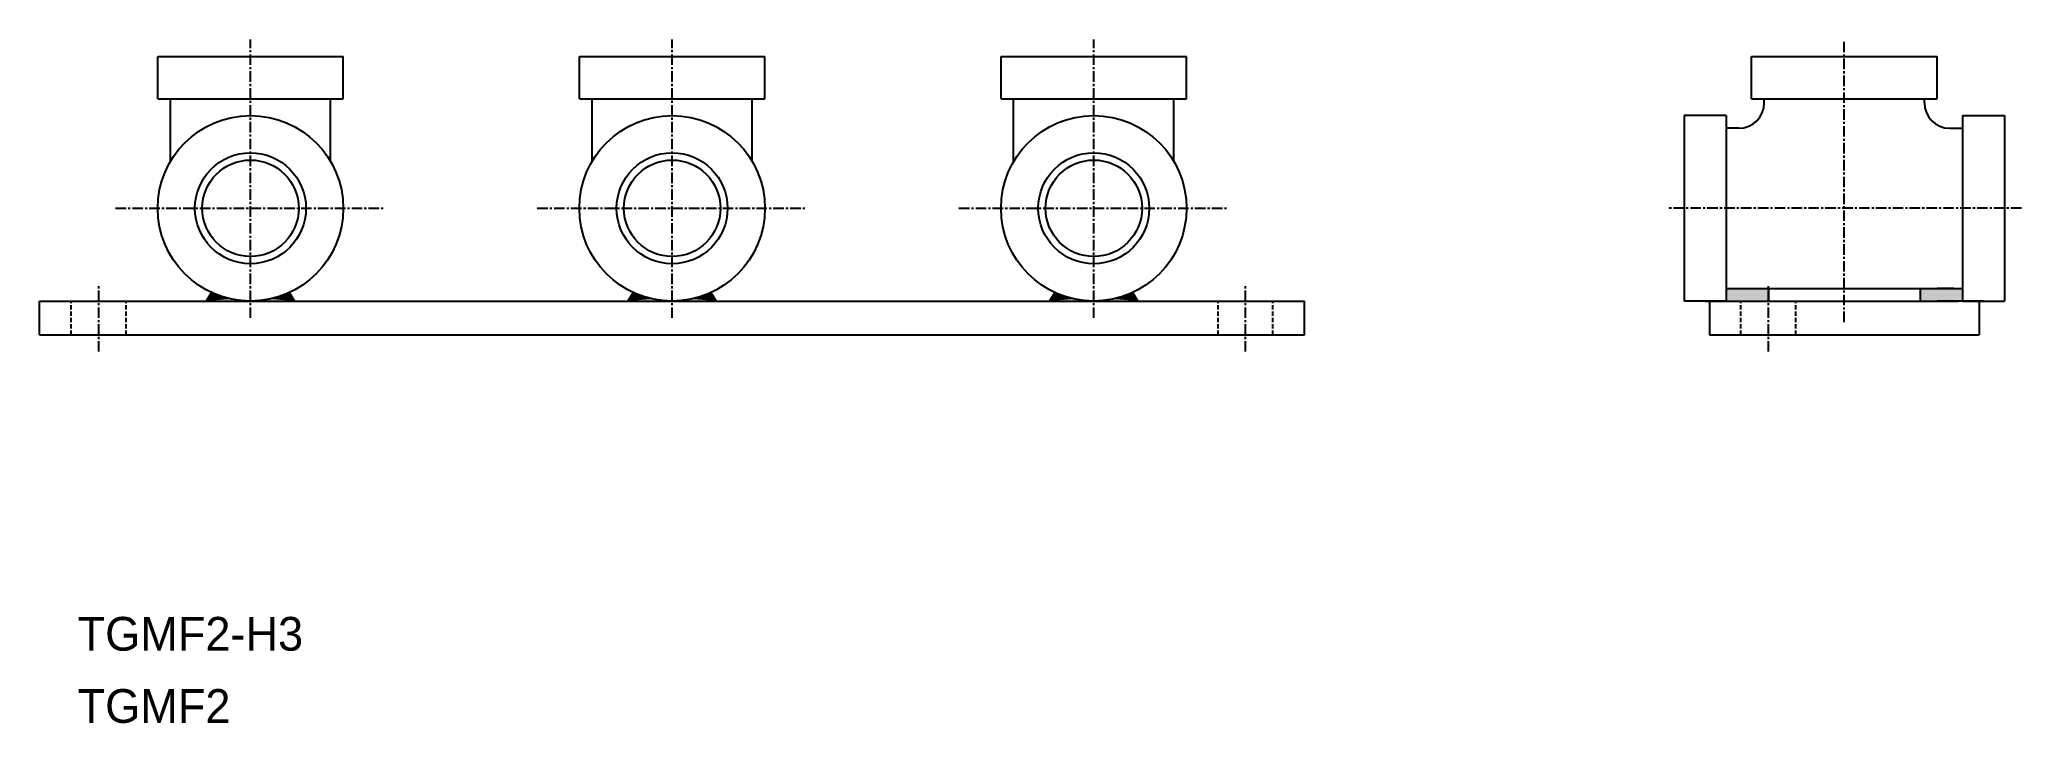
# Model space of a CAD drawing. Extents: x 447 to 682, y 2168 to 2249.
import ezdxf

# ---------------------------------------------------------------- set-up
doc = ezdxf.new("R2010")
doc.units = 0
doc.linetypes.add('CENTER', pattern=[2, 1.25, -0.25, 0.25, -0.25])
doc.linetypes.add('DASHED', pattern=[0.75, 0.5, -0.25])
doc.layers.get('0').update_dxf_attribs({"linetype": 'CONTINUOUS'})
doc.layers.add('CENTER', color=1, linetype='CENTER')

# ---------------------------------------------------------------- blocks, each defined once
blk = doc.blocks.new('*U336')
at = {"linetype": 'CONTINUOUS'}
for points in [[(160.22, 200.71), (159.59, 199.7), (162.47, 199.95)], [(162.47, 199.95), (159.59, 199.7), (164.83, 199.7)], [(167.18, 199.95), (164.83, 199.7), (170.06, 199.7)], [(169.43, 200.71), (167.18, 199.95), (170.06, 199.7)], [(210.22, 200.71), (209.59, 199.7), (212.47, 199.95)], [(212.47, 199.95), (209.59, 199.7), (214.83, 199.7)]]:
    blk.add_solid(points, dxfattribs=at)
blk = doc.blocks.new('*U335')
at = {"linetype": 'CONTINUOUS'}
for points in [[(110.22, 200.71), (109.59, 199.7), (112.47, 199.95)], [(112.47, 199.95), (109.59, 199.7), (114.83, 199.7)], [(117.18, 199.95), (114.83, 199.7), (120.06, 199.7)], [(119.43, 200.71), (117.18, 199.95), (120.06, 199.7)]]:
    blk.add_solid(points, dxfattribs=at)
blk = doc.blocks.new('*U337')
at = {"linetype": 'CONTINUOUS'}
for points in [[(218.62, 199.83), (217.18, 199.95), (214.83, 199.7)], [(218.62, 199.83), (214.83, 199.7), (220.06, 199.7)], [(218.62, 199.83), (219.43, 200.71), (217.18, 199.95)], [(218.62, 199.83), (220.06, 199.7), (219.43, 200.71)]]:
    blk.add_solid(points, dxfattribs=at)
blk = doc.blocks.new('*U334')
at = {"linetype": 'CONTINUOUS'}
for points in [[(294.83, 199.7), (294.83, 201.2), (289.83, 201.2)], [(289.83, 201.2), (292.83, 199.7), (294.83, 199.7)], [(289.83, 201.2), (289.83, 199.7), (292.83, 199.7)], [(312.83, 201.2), (312.83, 199.7), (317.83, 199.7)], [(317.83, 201.2), (312.83, 201.2), (317.83, 199.7)], [(312.83, 199.7), (317.33, 199.7), (317.83, 199.7)]]:
    blk.add_solid(points, dxfattribs=at)

msp = doc.modelspace()

# ---------------------------------------------------------------- linework, layer by layer
at = {"color": 7, "linetype": 'CONTINUOUS'}
for p, q in [((460.51, 2247.38), (482.51, 2247.38)), ((460.51, 2242.38), (460.51, 2247.38)), ((482.51, 2242.38), (482.51, 2247.38)), ((510.51, 2247.38), (532.51, 2247.38)), ((510.51, 2242.38), (510.51, 2247.38)), ((532.51, 2242.38), (532.51, 2247.38)), ((560.51, 2247.38), (582.51, 2247.38)), ((560.51, 2242.38), (560.51, 2247.38)), ((582.51, 2242.38), (582.51, 2247.38)), ((649.51, 2247.38), (671.51, 2247.38)), ((649.51, 2242.38), (649.51, 2247.38)), ((671.51, 2242.38), (671.51, 2247.38)), ((460.51, 2242.38), (482.51, 2242.38)), ((462.01, 2234.93), (462.01, 2242.38)), ((481.01, 2234.93), (481.01, 2242.38)), ((510.51, 2242.38), (532.51, 2242.38)), ((512.01, 2234.93), (512.01, 2242.38)), ((531.01, 2234.93), (531.01, 2242.38)), ((560.51, 2242.38), (582.51, 2242.38)), ((562.01, 2234.93), (562.01, 2242.38)), ((581.01, 2234.93), (581.01, 2242.38)), ((649.51, 2242.38), (671.51, 2242.38)), ((651.01, 2241.88), (651.01, 2242.38)), ((670.01, 2241.88), (670.01, 2242.38)), ((646.51, 2240.38), (641.51, 2240.38)), ((641.51, 2240.38), (641.51, 2218.38)), ((646.51, 2240.38), (646.51, 2218.38)), ((674.51, 2240.38), (674.51, 2218.38)), ((674.51, 2240.38), (679.51, 2240.38)), ((679.51, 2240.38), (679.51, 2218.38)), ((648.01, 2238.88), (646.51, 2238.88)), ((673.01, 2238.88), (674.51, 2238.88)), ((466.9, 2219.39), (466.27, 2218.38)), ((476.11, 2219.39), (476.74, 2218.38)), ((516.9, 2219.39), (516.27, 2218.38)), ((526.11, 2219.39), (526.74, 2218.38)), ((566.9, 2219.39), (566.27, 2218.38)), ((576.11, 2219.39), (576.74, 2218.38)), ((646.51, 2219.88), (674.51, 2219.88)), ((646.51, 2219.88), (648.51, 2219.88)), ((651.51, 2219.88), (651.51, 2218.38)), ((669.51, 2219.88), (669.51, 2218.38)), ((673.51, 2219.88), (671.51, 2219.88)), ((446.51, 2218.38), (596.51, 2218.38)), ((446.51, 2214.38), (446.51, 2218.38)), ((596.51, 2214.38), (596.51, 2218.38)), ((646.51, 2218.38), (641.51, 2218.38)), ((644.01, 2218.38), (647.51, 2218.38)), ((644.51, 2218.38), (644.51, 2214.38)), ((644.51, 2218.38), (644.51, 2215.88)), ((646.51, 2218.38), (674.01, 2218.38)), ((646.51, 2218.38), (674.01, 2218.38)), ((646.51, 2218.38), (649.51, 2218.38)), ((674.51, 2218.38), (671.51, 2218.38)), ((677.01, 2218.38), (673.51, 2218.38)), ((674.51, 2218.38), (679.51, 2218.38)), ((676.51, 2218.38), (676.51, 2214.38)), ((676.51, 2218.38), (676.51, 2215.88)), ((446.51, 2214.38), (596.51, 2214.38)), ((644.51, 2214.38), (676.51, 2214.38))]:
    msp.add_line(p, q, dxfattribs=at)
at = {"color": 3, "linetype": 'DASHED'}
for p, q in [((450.26, 2214.38), (450.26, 2218.38)), ((456.76, 2214.38), (456.76, 2218.38)), ((586.26, 2214.38), (586.26, 2218.38)), ((592.76, 2214.38), (592.76, 2218.38)), ((648.26, 2214.38), (648.26, 2218.38)), ((654.76, 2214.38), (654.76, 2218.38))]:
    msp.add_line(p, q, dxfattribs=at)
at = {"color": 7, "linetype": 'CONTINUOUS'}
for centre, radius in [((471.51, 2229.38), 11), ((521.51, 2229.38), 11), ((571.51, 2229.38), 11), ((471.51, 2229.38), 5.72), ((521.51, 2229.38), 5.72), ((571.51, 2229.38), 5.72)]:
    msp.add_circle(centre, radius, dxfattribs=at)
at = {"color": 3, "linetype": 'CONTINUOUS'}
for centre in [(471.51, 2229.38), (521.51, 2229.38), (571.51, 2229.38)]:
    msp.add_circle(centre, 6.58, dxfattribs=at)
at = {"color": 7, "linetype": 'CONTINUOUS'}
for centre, start, end in [((648.01, 2241.88), 270, 0), ((673.01, 2241.88), 180, 270)]:
    msp.add_arc(centre, 3, start, end, dxfattribs=at)
at = {"layer": 'CENTER', "color": 1, "linetype": 'CENTER'}
for p, q in [((471.51, 2216.38), (471.51, 2249.38)), ((521.51, 2216.38), (521.51, 2249.38)), ((571.51, 2216.38), (571.51, 2249.38)), ((455.51, 2229.38), (487.51, 2229.38)), ((505.51, 2229.38), (537.51, 2229.38)), ((555.51, 2229.38), (587.51, 2229.38))]:
    msp.add_line(p, q, dxfattribs=at)
at = {"layer": 'CENTER'}
for p, q in [((660.51, 2215.88), (660.51, 2249.38)), ((660.51, 2217.88), (660.51, 2246.38)), ((681.51, 2229.38), (639.51, 2229.38))]:
    msp.add_line(p, q, dxfattribs=at)
at = {"layer": 'CENTER', "linetype": 'CENTER'}
for p, q in [((453.51, 2212.38), (453.51, 2220.38)), ((589.51, 2212.38), (589.51, 2220.38)), ((651.51, 2212.38), (651.51, 2220.38))]:
    msp.add_line(p, q, dxfattribs=at)

# ---------------------------------------------------------------- block references
at = {"color": 7, "linetype": 'CONTINUOUS'}
for name in ['*U335', '*U336', '*U337', '*U334']:
    msp.add_blockref(name, (356.68, 2018.68), dxfattribs=at)

# ---------------------------------------------------------------- texts
for s, p in [('TGMF2-H3', (451.01, 2176.92)), ('TGMF2', (451.01, 2168.36))]:
    msp.add_text(s, height=4, dxfattribs=at).set_placement(p)

doc.saveas('drawing.dxf')
